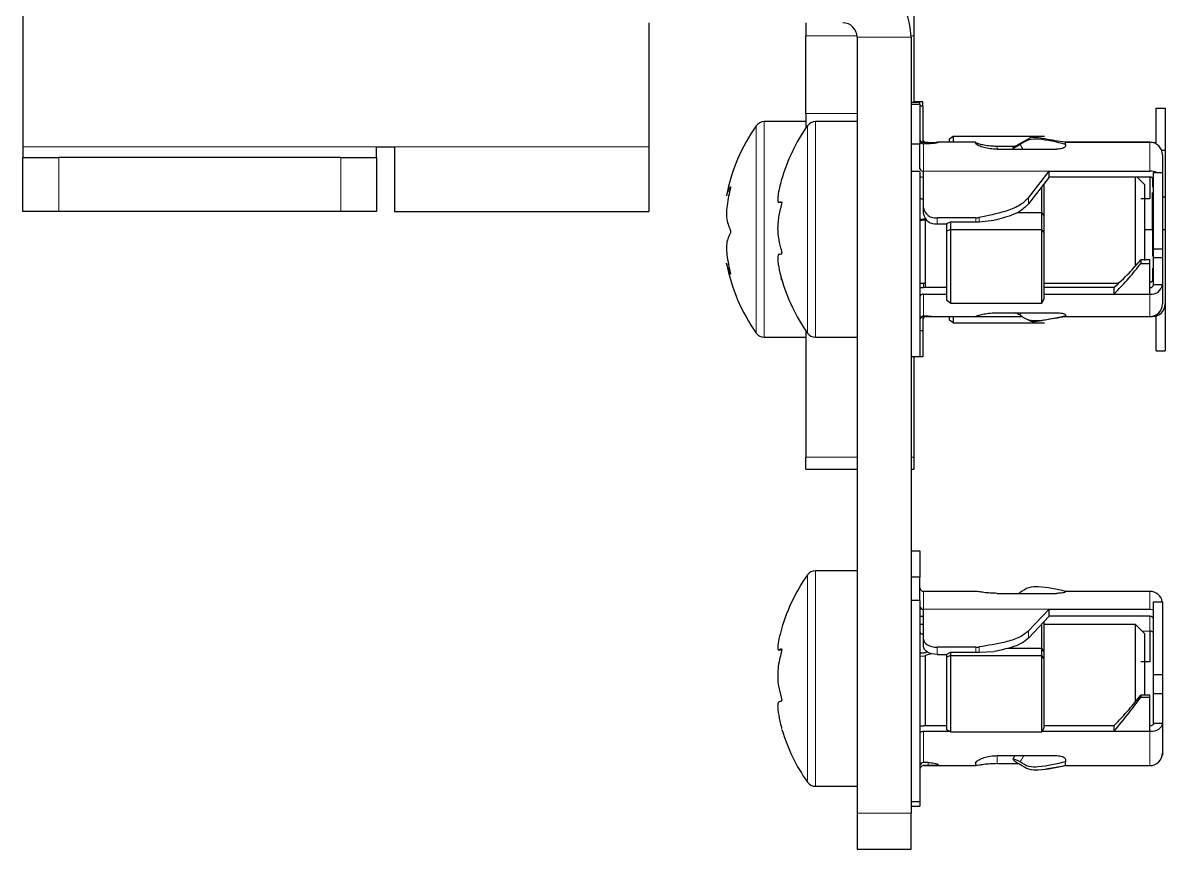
# Model space of a CAD drawing. Header units: millimetres. Extents: x -948 to 1310, y 554 to 2003.
# Drawn here: x 0.6 to 64.2, y 553.9 to 599.9 of the extents above; entities that cross this region are included whole.
import ezdxf

# ---------------------------------------------------------------- set-up
doc = ezdxf.new("R2010")
doc.units = ezdxf.units.MM

msp = doc.modelspace()

# ---------------------------------------------------------------- linework, layer by layer
at = {"color": 7, "linetype": 'Continuous', "lineweight": 25}
for p, q in [((0.625, 606.376), (0.625, 592.976)), ((50.225, 603.77), (50.225, 599.153)), ((35.475, 599.876), (35.475, 592.976)), ((44.225, 599.876), (44.225, 599.153)), ((44.225, 594.822), (44.225, 599.153)), ((50.225, 599.153), (50.225, 595.476)), ((47.075, 599.076), (47.075, 555.876)), ((50.075, 599.076), (50.075, 555.876)), ((50.075, 595.454), (50.575, 595.454)), ((50.075, 595.358), (50.575, 595.358)), ((50.725, 595.476), (50.225, 595.476)), ((50.575, 595.358), (50.575, 595.454)), ((50.575, 595.358), (50.575, 593.129)), ((50.725, 595.234), (50.725, 595.476)), ((44.225, 594.822), (44.225, 594.027)), ((50.725, 595.234), (50.575, 595.234)), ((50.725, 595.234), (50.725, 593.217)), ((63.725, 595.134), (64.225, 595.134)), ((63.725, 593.197), (63.725, 595.134)), ((64.225, 595.134), (64.225, 592.792)), ((44.225, 594.376), (41.9, 594.376)), ((47.075, 594.376), (44.75, 594.376)), ((52.225, 593.427), (52.425, 593.569)), ((52.225, 593.226), (52.225, 593.427)), ((52.425, 593.569), (52.425, 593.226)), ((52.425, 593.569), (57.51, 593.569)), ((56.604, 593.405), (56.152, 593.155)), ((0.625, 592.976), (0.625, 592.376)), ((20.325, 592.376), (20.325, 592.976)), ((20.325, 592.976), (21.325, 592.976)), ((21.325, 592.976), (21.325, 589.376)), ((35.475, 592.976), (35.475, 589.376)), ((50.575, 593.129), (50.075, 593.129)), ((50.575, 591.756), (50.575, 593.129)), ((51.025, 593.211), (50.775, 593.211)), ((51.025, 593.145), (50.775, 593.145)), ((50.925, 593.211), (50.925, 593.226)), ((50.925, 593.226), (50.979, 593.226)), ((53.675, 593.226), (51.543, 593.226)), ((51.575, 593.223), (51.575, 593.214)), ((53.675, 593.226), (53.675, 593.171)), ((54.875, 593.014), (55.906, 593.014)), ((54.875, 592.841), (58.175, 592.841)), ((55.748, 592.904), (55.748, 592.906)), ((55.748, 592.903), (55.783, 592.841)), ((63.375, 593.226), (58.675, 593.226)), ((58.675, 593.112), (58.675, 593.226)), ((58.675, 593.226), (63.525, 593.226)), ((58.675, 593.112), (58.675, 593.013)), ((64.023, 592.792), (64.225, 592.792)), ((64.225, 592.792), (64.225, 590.182)), ((0.625, 589.376), (0.625, 592.376)), ((0.625, 592.376), (2.625, 592.376)), ((18.325, 592.376), (2.625, 592.376)), ((18.325, 592.376), (20.325, 592.376)), ((20.325, 592.376), (20.325, 589.376)), ((64.075, 592.526), (64.075, 591.544)), ((50.575, 591.601), (50.075, 591.601)), ((50.575, 591.601), (50.575, 581.298)), ((50.775, 589.579), (50.775, 591.623)), ((56.621, 590.137), (57.775, 591.623)), ((57.775, 591.288), (57.775, 591.623)), ((57.775, 591.623), (63.375, 591.623)), ((63.575, 591.544), (64.075, 591.544)), ((63.575, 587.297), (63.575, 591.544)), ((64.075, 591.544), (64.075, 587.297)), ((57.775, 591.288), (56.621, 589.802)), ((57.475, 590.902), (57.475, 589.17)), ((63.375, 591.288), (57.775, 591.288)), ((62.575, 591.026), (62.575, 591.288)), ((62.575, 586.332), (62.575, 591.026)), ((63.075, 590.876), (62.664, 591.288)), ((63.075, 590.876), (63.075, 590.584)), ((57.36, 589.325), (57.36, 590.753)), ((63.075, 590.584), (63.075, 586.646)), ((42.725, 589.892), (42.839, 589.892)), ((50.775, 589.245), (50.775, 589.579)), ((63.375, 590.074), (62.875, 590.074)), ((64.075, 590.182), (64.225, 590.182)), ((64.225, 590.182), (64.225, 588.376)), ((2.625, 589.376), (0.625, 589.376)), ((18.325, 589.376), (2.625, 589.376)), ((20.325, 589.376), (18.325, 589.376)), ((21.325, 589.376), (35.475, 589.376)), ((53.676, 589.022), (51.525, 589.022)), ((55.984, 589.325), (57.36, 589.325)), ((57.36, 588.365), (57.36, 589.325)), ((57.475, 589.17), (57.36, 589.325)), ((57.475, 589.17), (57.475, 588.22)), ((50.575, 588.872), (50.875, 588.909)), ((50.875, 588.924), (50.92, 588.935)), ((50.875, 585.144), (50.875, 588.924)), ((51.525, 588.688), (52.075, 588.688)), ((52.075, 588.701), (52.275, 588.79)), ((52.075, 588.281), (52.075, 588.701)), ((52.275, 588.365), (52.075, 588.281)), ((52.275, 588.79), (52.275, 588.365)), ((52.275, 588.79), (53.676, 588.79)), ((52.275, 588.365), (52.275, 584.275)), ((52.275, 588.365), (57.36, 588.365)), ((53.871, 588.799), (54.711, 588.885)), ((57.36, 584.275), (57.36, 588.365)), ((57.475, 588.22), (57.36, 588.365)), ((63.075, 588.376), (63.525, 588.376)), ((63.525, 588.376), (63.575, 588.376)), ((64.075, 588.376), (64.225, 588.376)), ((64.225, 588.376), (64.225, 584.226)), ((52.075, 584.411), (52.075, 588.281)), ((57.475, 588.22), (57.475, 584.51)), ((63.575, 587.297), (64.075, 587.297)), ((63.575, 586.809), (63.575, 587.297)), ((64.075, 587.297), (64.075, 586.809)), ((62.875, 586.678), (62.875, 586.482)), ((63.375, 586.678), (62.875, 586.678)), ((62.875, 586.482), (63.375, 586.482)), ((63.375, 586.482), (63.375, 586.678)), ((63.575, 586.809), (64.075, 586.809)), ((63.575, 585.293), (63.575, 586.809)), ((64.075, 586.809), (64.075, 585.293)), ((50.575, 585.376), (50.875, 585.376)), ((52.075, 585.144), (50.775, 585.144)), ((57.475, 585.376), (61.618, 585.376)), ((61.375, 585.144), (57.475, 585.144)), ((61.375, 585.144), (61.375, 584.773)), ((64.075, 585.293), (63.575, 585.293)), ((64.075, 585.293), (64.075, 584.226)), ((50.775, 584.773), (52.075, 584.773)), ((57.475, 584.51), (57.36, 584.275)), ((57.475, 584.773), (61.375, 584.773)), ((61.375, 584.773), (63.375, 584.773)), ((52.275, 584.275), (52.075, 584.411)), ((52.275, 584.275), (57.36, 584.275)), ((64.225, 584.226), (64.225, 581.618)), ((50.725, 583.535), (50.725, 582.743)), ((51.025, 583.541), (50.775, 583.541)), ((50.925, 583.526), (56.28, 583.526)), ((51.543, 583.526), (53.675, 583.526)), ((52.225, 583.326), (52.225, 583.526)), ((52.425, 583.183), (52.225, 583.326)), ((52.425, 583.526), (52.425, 583.183)), ((53.675, 583.531), (53.675, 583.526)), ((54.875, 583.738), (58.175, 583.738)), ((58.675, 583.617), (58.675, 583.557)), ((58.675, 583.526), (58.675, 583.557)), ((58.675, 583.526), (63.375, 583.526)), ((58.675, 583.526), (63.525, 583.526)), ((63.725, 581.618), (63.725, 583.555)), ((44.225, 582.725), (44.225, 575.706)), ((50.575, 582.743), (50.725, 582.743)), ((50.725, 582.743), (50.725, 581.276)), ((52.425, 583.183), (57.51, 583.183)), ((41.9, 582.376), (44.225, 582.376)), ((44.75, 582.376), (47.075, 582.376)), ((63.725, 581.618), (64.225, 581.618)), ((50.075, 581.298), (50.575, 581.298)), ((50.225, 581.298), (50.225, 575.706)), ((50.725, 581.276), (50.225, 581.276)), ((44.225, 575.036), (44.225, 575.706)), ((50.225, 575.706), (50.225, 575.036)), ((44.225, 575.036), (47.075, 575.036)), ((50.075, 575.036), (50.225, 575.036)), ((50.075, 570.476), (50.575, 570.476)), ((50.575, 570.476), (50.575, 569.025)), ((47.075, 569.376), (44.75, 569.376)), ((50.575, 569.025), (50.075, 569.025)), ((50.575, 567.719), (50.575, 569.025)), ((51.07, 568.226), (50.775, 568.226)), ((53.695, 568.226), (51.07, 568.226)), ((54.875, 568.115), (58.175, 568.115)), ((63.375, 568.226), (58.675, 568.226)), ((58.675, 568.224), (58.675, 568.226)), ((58.675, 568.224), (58.675, 568.196)), ((50.575, 567.719), (50.075, 567.719)), ((50.575, 567.719), (50.575, 556.525)), ((63.575, 567.647), (64.075, 567.647)), ((63.575, 563.599), (63.575, 567.647)), ((64.075, 567.647), (64.075, 563.599)), ((50.775, 565.569), (50.775, 567.235)), ((56.621, 566.023), (57.775, 567.235)), ((57.775, 566.837), (56.621, 565.625)), ((57.775, 566.837), (57.775, 567.235)), ((57.775, 567.235), (63.375, 567.235)), ((63.375, 566.837), (57.775, 566.837)), ((50.775, 566.376), (50.575, 566.376)), ((57.36, 565.058), (57.36, 566.401)), ((57.475, 566.522), (57.475, 564.875)), ((62.575, 566.376), (57.475, 566.376)), ((63.075, 565.876), (62.575, 566.376)), ((62.575, 563.634), (62.575, 566.376)), ((50.775, 565.171), (50.775, 565.569)), ((63.075, 565.876), (63.075, 563.591)), ((42.698, 564.965), (42.875, 564.965)), ((53.676, 565.114), (51.525, 565.114)), ((52.075, 564.732), (52.275, 564.839)), ((52.275, 564.839), (52.275, 564.664)), ((52.275, 564.839), (53.676, 564.839)), ((53.871, 564.842), (54.711, 564.877)), ((55.447, 565.058), (57.36, 565.058)), ((57.36, 564.664), (57.36, 565.058)), ((57.475, 564.875), (57.36, 565.058)), ((57.475, 564.875), (57.475, 564.484)), ((50.575, 564.624), (50.875, 564.643)), ((50.875, 564.677), (51.216, 564.76)), ((50.875, 560.741), (50.875, 564.677)), ((51.525, 564.717), (52.075, 564.717)), ((52.075, 564.56), (52.075, 564.732)), ((52.275, 564.664), (52.075, 564.56)), ((52.075, 560.524), (52.075, 564.56)), ((52.275, 564.664), (52.275, 560.398)), ((52.275, 564.664), (57.36, 564.664)), ((57.36, 560.398), (57.36, 564.664)), ((57.475, 564.484), (57.36, 564.664)), ((57.475, 564.484), (57.475, 560.615)), ((63.375, 564.302), (62.875, 564.302)), ((62.575, 562.069), (62.575, 563.634)), ((63.075, 563.591), (63.075, 562.437)), ((63.575, 563.599), (64.075, 563.599)), ((63.575, 562.549), (63.575, 563.599)), ((64.075, 563.599), (64.075, 562.549)), ((62.875, 562.45), (62.875, 562.344)), ((63.375, 562.45), (62.875, 562.45)), ((62.875, 562.344), (63.375, 562.344)), ((63.375, 562.344), (63.375, 562.45)), ((63.575, 562.549), (64.075, 562.549)), ((63.575, 560.862), (63.575, 562.549)), ((64.075, 562.549), (64.075, 560.862)), ((52.075, 560.741), (50.775, 560.741)), ((50.775, 560.438), (52.212, 560.438)), ((52.275, 560.398), (52.075, 560.524)), ((52.275, 560.398), (57.36, 560.398)), ((57.475, 560.615), (57.36, 560.398)), ((57.381, 560.438), (61.375, 560.438)), ((61.375, 560.741), (57.475, 560.741)), ((61.375, 560.741), (61.375, 560.438)), ((61.375, 560.438), (63.375, 560.438)), ((64.075, 560.862), (63.575, 560.862)), ((64.075, 560.862), (64.075, 559.226)), ((54.875, 559.082), (58.175, 559.082)), ((55.858, 559.082), (55.749, 558.888)), ((64.065, 559.105), (64.075, 559.105)), ((64.075, 559.226), (64.075, 559.105)), ((51.025, 558.696), (50.775, 558.696)), ((50.775, 558.526), (51.07, 558.526)), ((51.025, 558.526), (50.775, 558.526)), ((51.07, 558.526), (53.695, 558.526)), ((51.575, 558.582), (51.575, 558.559)), ((53.675, 558.658), (53.675, 558.529)), ((54.875, 558.637), (56.072, 558.637)), ((55.748, 558.879), (55.748, 558.885)), ((57.583, 558.349), (58.675, 558.537)), ((58.675, 558.873), (58.675, 558.743)), ((58.675, 558.526), (58.675, 558.743)), ((58.675, 558.526), (63.375, 558.526)), ((44.75, 557.376), (47.075, 557.376)), ((50.075, 556.525), (50.575, 556.525)), ((50.575, 556.525), (50.575, 556.276)), ((47.075, 555.876), (47.075, 553.876)), ((50.075, 556.276), (50.575, 556.276)), ((50.075, 553.876), (50.075, 555.876)), ((47.075, 553.876), (50.075, 553.876))]:
    msp.add_line(p, q, dxfattribs=at)
at = {"color": 8, "linetype": 'Continuous', "lineweight": 18}
for p, q in [((44.225, 599.153), (47.072, 599.153)), ((50.075, 599.153), (50.225, 599.153)), ((47.075, 599.076), (50.075, 599.076)), ((47.075, 594.822), (44.225, 594.822)), ((41.459, 594.142), (41.459, 594.148)), ((41.459, 582.604), (41.459, 594.142)), ((41.9, 594.37), (41.9, 594.376)), ((41.9, 582.376), (41.9, 594.37)), ((44.309, 582.604), (44.309, 594.148)), ((44.75, 582.376), (44.75, 594.376)), ((0.625, 592.976), (20.325, 592.976)), ((21.325, 592.976), (35.475, 592.976)), ((50.775, 593.145), (50.775, 591.623)), ((51.025, 593.145), (51.025, 593.211)), ((54.875, 593.014), (54.875, 592.841)), ((63.375, 591.623), (63.375, 593.226)), ((2.625, 592.376), (2.625, 589.376)), ((18.325, 589.376), (18.325, 592.376)), ((50.775, 591.623), (57.775, 591.623)), ((63.525, 590.735), (63.525, 591.243)), ((56.621, 589.802), (56.621, 590.137)), ((51.525, 589.022), (51.525, 588.688)), ((53.676, 588.79), (53.676, 589.022)), ((53.871, 589.041), (53.871, 588.799)), ((63.525, 586.895), (63.525, 588.376)), ((63.525, 585.51), (63.525, 586.221)), ((50.775, 585.376), (50.775, 585.144)), ((63.375, 585.144), (63.375, 585.464)), ((50.775, 584.773), (50.775, 583.541)), ((63.375, 583.526), (63.375, 584.773)), ((50.925, 583.541), (50.925, 583.526)), ((63.525, 583.526), (63.525, 583.542)), ((44.225, 575.706), (47.075, 575.706)), ((50.075, 575.706), (50.225, 575.706)), ((44.75, 557.376), (44.75, 569.376)), ((44.309, 557.604), (44.309, 569.148)), ((50.775, 568.226), (50.775, 567.235)), ((56.152, 568.161), (56.178, 568.115)), ((63.375, 567.235), (63.375, 568.226)), ((50.775, 567.235), (57.775, 567.235)), ((63.375, 566.011), (63.375, 566.837)), ((56.621, 565.625), (56.621, 566.023)), ((63.375, 566.011), (62.94, 566.011)), ((51.525, 565.114), (51.525, 564.717)), ((53.676, 564.839), (53.676, 565.114)), ((53.871, 565.13), (53.871, 564.842)), ((50.775, 560.438), (50.775, 558.696)), ((63.375, 558.526), (63.375, 560.438)), ((54.875, 559.082), (54.875, 558.637)), ((51.025, 558.526), (51.025, 558.696)), ((50.075, 555.876), (47.075, 555.876))]:
    msp.add_line(p, q, dxfattribs=at)
at = {"color": 7, "linetype": 'Continuous', "lineweight": 25, "flags": 128}
for points in [[(63.525, 593.226), (63.662, 593.213), (63.725, 593.197)], [(50.075, 591.756), (50.089, 591.665), (50.115, 591.601)], [(50.575, 591.307), (50.639, 591.297), (50.775, 591.288)], [(50.575, 585.123), (50.639, 585.134), (50.775, 585.144)], [(50.575, 566.86), (50.639, 566.848), (50.775, 566.837)], [(63.375, 567.235), (63.512, 567.224), (63.575, 567.211)], [(50.775, 565.569), (50.79, 565.48), (50.833, 565.395), (50.902, 565.316), (50.995, 565.247), (51.109, 565.191), (51.238, 565.149), (51.379, 565.123), (51.525, 565.114)], [(63.575, 565.89), (63.572, 565.914), (63.56, 565.937), (63.542, 565.958), (63.517, 565.976), (63.487, 565.991), (63.452, 566.002), (63.414, 566.009), (63.375, 566.011)], [(51.525, 564.717), (51.379, 564.725), (51.238, 564.751), (51.109, 564.793), (50.995, 564.85), (50.902, 564.918), (50.833, 564.997), (50.79, 565.082), (50.775, 565.171)], [(50.575, 560.723), (50.639, 560.733), (50.775, 560.741)], [(50.575, 560.317), (50.579, 560.34), (50.591, 560.363), (50.609, 560.384), (50.634, 560.402), (50.664, 560.417), (50.699, 560.429), (50.736, 560.435), (50.775, 560.438)], [(63.575, 560.862), (63.572, 560.838), (63.56, 560.816), (63.542, 560.795), (63.517, 560.776), (63.487, 560.761), (63.452, 560.75), (63.414, 560.743), (63.375, 560.741)], [(63.375, 560.438), (63.512, 560.446), (63.643, 560.47), (63.764, 560.509), (63.87, 560.562), (63.957, 560.626), (64.022, 560.7), (64.062, 560.779), (64.075, 560.862)]]:
    msp.add_lwpolyline(points, dxfattribs=at)
at = {"color": 7, "linetype": 'Continuous', "lineweight": 25}
for centre, radius, start, end in [((46.275, 599.076), 3.8, 0, 90), ((46.275, 599.076), 0.8, 0, 90), ((49.625, 588.376), 10, 144.74847, 169.13664), ((41.9, 593.836), 0.54, 90, 144.74847), ((52.475, 588.376), 10, 144.74847, 164.2164), ((44.75, 593.836), 0.54, 90, 144.74847), ((50.775, 593.411), 0.2, 180.08935, 270.08907), ((50.925, 593.426), 0.2, 180, 270), ((50.774, 593.343), 0.198, 180.48602, 270.47792), ((63.375, 592.526), 0.7, 360, 90), ((50.748, 591.798), 0.177, 193.44863, 278.95624), ((63.383, 590.661), 0.962, 66.6447, 90.4317), ((63.403, 591.113), 0.177, 13.44863, 98.95624), ((51.441, 589.693), 0.676, 189.63694, 277.14426), ((51.441, 589.358), 0.676, 189.63694, 277.14426), ((53.677, 590.018), 0.996, 269.96573, 281.24283), ((49.625, 588.376), 10, 190.82426, 215.25153), ((52.475, 588.376), 10, 195.76708, 215.25153), ((63.403, 585.639), 0.177, 261.04376, 346.55137), ((63.398, 585.323), 0.18, 262.85574, 350.36306), ((63.454, 585.398), 0.63, 262.85574, 350.36306), ((50.753, 584.594), 0.18, 82.85574, 170.36306), ((63.375, 584.226), 0.7, 270, 360), ((63.525, 584.226), 0.7, 270, 0), ((50.775, 583.341), 0.2, 89.91093, 179.91065), ((50.925, 583.326), 0.2, 90, 180), ((41.9, 582.916), 0.54, 215.25153, 270), ((44.75, 582.916), 0.54, 215.25153, 270), ((44.75, 568.836), 0.54, 90, 144.74847), ((52.475, 563.376), 10, 144.74847, 165.35216), ((50.775, 568.426), 0.2, 180.0002, 270.0002), ((63.375, 567.526), 0.7, 9.94909, 90), ((50.757, 567.417), 0.183, 187.23659, 275.7518), ((63.394, 566.655), 0.183, 7.23659, 95.7518), ((53.677, 566.328), 1.214, 269.96029, 279.18959), ((52.475, 563.376), 10, 196.54426, 215.25153), ((63.375, 559.226), 0.7, 270, 360), ((50.772, 558.499), 0.197, 88.99664, 178.9602), ((50.775, 558.326), 0.2, 89.9998, 179.9998), ((44.75, 557.916), 0.54, 215.25153, 270)]:
    msp.add_arc(centre, radius, start, end, dxfattribs=at)
for centre, ratio in [((53.676, 589.058), 0.356453), ((53.676, 564.948), 0.14648)]:
    msp.add_ellipse(centre, major_axis=(0.75, 0), ratio=ratio, start_param=4.712389, end_param=4.975032, dxfattribs=at)
for points, knots in [([(58.675, 593.112), (58.177, 593.234), (57.506, 593.399), (56.611, 593.411), (56.306, 593.205), (56.152, 593.101)], [0, 0, 0, 0, 0.587693, 0.790818, 1, 1, 1, 1]), ([(58.675, 593.226), (58.288, 593.283), (57.727, 593.365), (57.118, 593.493), (56.786, 593.51), (56.646, 593.43), (56.576, 593.389)], [0, 0, 0, 0, 0.53039, 0.769058, 0.884473, 1, 1, 1, 1]), ([(51.025, 593.211), (51.087, 593.211), (51.211, 593.212), (51.376, 593.219), (51.5, 593.225), (51.566, 593.227), (51.573, 593.224), (51.575, 593.223)], [0, 0, 0, 0, 0.214393, 0.428789, 0.643061, 0.856854, 1, 1, 1, 1]), ([(51.575, 593.214), (51.569, 593.209), (51.557, 593.199), (51.463, 593.178), (51.324, 593.159), (51.17, 593.147), (51.067, 593.146), (51.025, 593.145)], [0, 0, 0, 0, 0.214305, 0.42865, 0.642279, 0.856223, 1, 1, 1, 1]), ([(53.675, 593.221), (53.688, 593.211), (53.713, 593.192), (53.913, 593.128), (54.21, 593.064), (54.549, 593.021), (54.779, 593.016), (54.875, 593.014)], [0, 0, 0, 0, 0.212833, 0.42585, 0.635542, 0.846587, 1, 1, 1, 1]), ([(54.875, 592.841), (54.741, 592.846), (54.471, 592.857), (54.112, 592.934), (53.842, 593.03), (53.697, 593.117), (53.682, 593.155), (53.675, 593.171)], [0, 0, 0, 0, 0.213238, 0.42649, 0.63916, 0.849598, 1, 1, 1, 1]), ([(56.152, 593.155), (56.103, 593.128), (56.005, 593.073), (55.881, 592.999), (55.791, 592.942), (55.752, 592.914), (55.749, 592.908), (55.748, 592.906)], [0, 0, 0, 0, 0.225867, 0.451734, 0.677598, 0.903479, 1, 1, 1, 1]), ([(55.748, 592.904), (55.753, 592.904), (55.763, 592.903), (55.838, 592.937), (55.949, 592.993), (56.061, 593.052), (56.131, 593.09), (56.152, 593.101)], [0, 0, 0, 0, 0.225883, 0.451767, 0.67765, 0.903524, 1, 1, 1, 1]), ([(58.675, 593.013), (58.67, 592.995), (58.659, 592.961), (58.573, 592.91), (58.447, 592.868), (58.306, 592.845), (58.213, 592.842), (58.175, 592.841)], [0, 0, 0, 0, 0.2143729, 0.4287785, 0.6425919, 0.8566662, 1, 1, 1, 1]), ([(42.854, 591.1), (42.852, 591.095), (42.821, 590.987), (42.741, 590.669), (42.672, 590.299), (42.645, 590.016), (42.669, 589.863), (42.749, 589.899), (42.832, 589.922), (42.861, 589.914), (42.872, 589.893), (42.876, 589.872), (42.875, 589.848), (42.871, 589.812), (42.854, 589.719), (42.774, 589.414), (42.688, 589.033), (42.644, 588.522), (42.664, 588.017), (42.736, 587.653), (42.809, 587.372), (42.836, 587.269), (42.856, 587.191), (42.868, 587.133), (42.875, 587.088), (42.875, 587.071), (42.875, 587.063)], [0, 0, 0, 0, 0.00365, 0.077461, 0.171814, 0.228586, 0.285766, 0.416114, 0.454923, 0.474397, 0.482246, 0.486516, 0.490821, 0.495681, 0.504404, 0.537695, 0.669138, 0.731239, 0.794134, 0.916194, 0.946326, 0.965487, 0.978097, 0.99078, 0.995843, 1, 1, 1, 1]), ([(63.375, 591.288), (63.375, 591.132), (63.375, 590.773), (63.375, 590.327), (63.375, 590.074)], [0, 0, 0, 0, 0.433451, 1, 1, 1, 1]), ([(39.805, 590.258), (39.804, 590.251), (39.802, 590.233), (39.864, 590.42), (39.945, 590.622), (40.002, 590.73), (40.019, 590.75), (40.025, 590.747), (40.026, 590.736), (40.024, 590.714), (40.016, 590.663), (39.971, 590.459), (39.888, 590.093), (39.819, 589.637), (39.795, 589.232), (39.819, 588.873), (39.892, 588.634), (39.972, 588.451), (40.01, 588.351), (40.022, 588.296), (40.025, 588.266), (40.026, 588.241), (40.023, 588.213), (40.013, 588.162), (39.956, 588.026), (39.865, 587.864), (39.798, 587.58), (39.802, 587.156), (39.86, 586.688), (39.938, 586.305), (39.996, 586.046), (40.017, 585.952), (40.025, 585.903), (40.026, 585.888), (40.024, 585.881), (40.016, 585.884), (39.974, 585.963), (39.894, 586.179), (39.821, 586.42), (39.809, 586.477), (39.805, 586.496)], [0, 0, 0, 0, 0.031606, 0.08599, 0.146926, 0.162165, 0.169821, 0.172902, 0.176017, 0.178677, 0.182699, 0.194136, 0.245481, 0.30493, 0.341521, 0.378321, 0.450036, 0.485425, 0.500034, 0.504619, 0.507564, 0.510071, 0.512573, 0.517012, 0.53072, 0.594642, 0.659092, 0.697147, 0.750509, 0.809821, 0.823325, 0.836953, 0.840019, 0.842585, 0.845154, 0.849068, 0.859852, 0.907936, 0.969401, 1, 1, 1, 1]), ([(63.525, 588.376), (63.525, 588.771), (63.525, 589.475), (63.525, 590.135), (63.525, 590.426)], [0, 0, 0, 0, 0.559866, 1, 1, 1, 1]), ([(50.575, 590.141), (50.576, 590.135), (50.578, 590.125), (50.595, 590.109), (50.632, 590.091), (50.703, 590.081), (50.751, 590.073), (50.775, 590.069)], [0, 0, 0, 0, 0.195302, 0.377541, 0.538909, 0.761383, 1, 1, 1, 1]), ([(56.621, 590.137), (56.452, 589.977), (56.101, 589.646), (55.119, 589.296), (54.356, 589.14), (53.871, 589.041)], [0, 0, 0, 0, 0.254027, 0.526591, 1, 1, 1, 1]), ([(56.621, 589.802), (56.501, 589.679), (56.256, 589.429), (55.592, 589.113), (55.052, 588.973), (54.711, 588.885)], [0, 0, 0, 0, 0.261809, 0.533628, 1, 1, 1, 1]), ([(50.575, 588.978), (50.576, 588.973), (50.578, 588.963), (50.595, 588.952), (50.634, 588.943), (50.71, 588.951), (50.792, 588.96), (50.849, 588.975), (50.879, 588.983)], [0, 0, 0, 0, 0.1468126, 0.2838054, 0.4051095, 0.587871, 0.7831577, 1, 1, 1, 1]), ([(42.875, 587.063), (42.875, 587.056), (42.874, 587.038), (42.866, 587.011), (42.823, 586.975), (42.742, 586.993), (42.673, 586.964), (42.645, 586.834), (42.667, 586.506), (42.743, 586.099), (42.825, 585.769), (42.857, 585.648), (42.871, 585.597), (42.875, 585.579), (42.876, 585.576), (42.873, 585.584), (42.866, 585.608), (42.858, 585.637), (42.853, 585.655)], [0, 0, 0, 0, 0.008099, 0.019489, 0.051051, 0.192127, 0.359973, 0.466272, 0.57344, 0.807079, 0.883862, 0.922338, 0.941681, 0.950032, 0.95847, 0.965715, 0.978482, 1, 1, 1, 1]), ([(61.375, 585.144), (61.655, 585.4), (62.156, 585.857), (62.655, 586.427), (62.875, 586.678)], [0, 0, 0, 0, 0.559868, 1, 1, 1, 1]), ([(61.375, 584.773), (61.655, 585.062), (62.156, 585.578), (62.655, 586.206), (62.875, 586.482)], [0, 0, 0, 0, 0.559911, 1, 1, 1, 1]), ([(63.375, 584.773), (63.375, 585.062), (63.375, 585.578), (63.375, 586.206), (63.375, 586.482)], [0, 0, 0, 0, 0.559866, 1, 1, 1, 1]), ([(51.025, 583.541), (51.087, 583.541), (51.211, 583.54), (51.374, 583.533), (51.493, 583.527), (51.528, 583.527), (51.543, 583.527)], [0, 0, 0, 0, 0.2683372, 0.5366782, 0.8048646, 1, 1, 1, 1]), ([(53.675, 583.531), (53.688, 583.541), (53.713, 583.56), (53.913, 583.624), (54.21, 583.688), (54.549, 583.732), (54.779, 583.736), (54.875, 583.738)], [0, 0, 0, 0, 0.212833, 0.42585, 0.635542, 0.846587, 1, 1, 1, 1]), ([(56.152, 583.597), (56.102, 583.625), (56.012, 583.675), (55.939, 583.719), (55.906, 583.738)], [0, 0, 0, 0, 0.54387, 1, 1, 1, 1]), ([(58.675, 583.557), (58.177, 583.438), (57.506, 583.278), (56.611, 583.282), (56.306, 583.491), (56.152, 583.597)], [0, 0, 0, 0, 0.587693, 0.790818, 1, 1, 1, 1]), ([(56.576, 583.363), (56.635, 583.328), (56.724, 583.277), (56.87, 583.246), (57.105, 583.255), (57.706, 583.389), (58.276, 583.47), (58.675, 583.526)], [0, 0, 0, 0, 0.113251, 0.16898, 0.224646, 0.455828, 1, 1, 1, 1]), ([(58.175, 583.738), (58.232, 583.737), (58.344, 583.734), (58.494, 583.709), (58.607, 583.676), (58.667, 583.643), (58.673, 583.624), (58.675, 583.617)], [0, 0, 0, 0, 0.214445, 0.428893, 0.643239, 0.857188, 1, 1, 1, 1]), ([(54.875, 568.115), (54.741, 568.118), (54.471, 568.124), (54.111, 568.164), (53.845, 568.204), (53.713, 568.227), (53.698, 568.225), (53.695, 568.224)], [0, 0, 0, 0, 0.234814, 0.469643, 0.703831, 0.935562, 1, 1, 1, 1]), ([(56.072, 568.115), (56.078, 568.119), (56.103, 568.134), (56.13, 568.149), (56.152, 568.161)], [0, 0, 0, 0, 0.235419, 1, 1, 1, 1]), ([(58.675, 568.224), (58.177, 568.339), (57.506, 568.495), (56.611, 568.478), (56.306, 568.268), (56.152, 568.161)], [0, 0, 0, 0, 0.587693, 0.790818, 1, 1, 1, 1]), ([(58.675, 568.196), (58.67, 568.189), (58.659, 568.176), (58.573, 568.151), (58.447, 568.129), (58.306, 568.117), (58.213, 568.115), (58.175, 568.115)], [0, 0, 0, 0, 0.214373, 0.428779, 0.642592, 0.856666, 1, 1, 1, 1]), ([(42.805, 565.907), (42.776, 565.795), (42.705, 565.522), (42.649, 565.161), (42.652, 564.964), (42.71, 564.955), (42.788, 565.013), (42.846, 565.029), (42.867, 565.026), (42.875, 564.997), (42.876, 564.979), (42.874, 564.952), (42.866, 564.899), (42.824, 564.714), (42.743, 564.398), (42.672, 563.984), (42.645, 563.56), (42.669, 563.073), (42.749, 562.709), (42.832, 562.41), (42.861, 562.296), (42.872, 562.234), (42.876, 562.201), (42.875, 562.176), (42.871, 562.151), (42.854, 562.113), (42.774, 562.082), (42.688, 562.076), (42.644, 561.912), (42.664, 561.563), (42.736, 561.161), (42.809, 560.851), (42.836, 560.741), (42.856, 560.665), (42.868, 560.617), (42.875, 560.592), (42.875, 560.588), (42.875, 560.586)], [0, 0, 0, 0, 0.046233, 0.113467, 0.153166, 0.208832, 0.270707, 0.284793, 0.299011, 0.302209, 0.304886, 0.307566, 0.311648, 0.322899, 0.373059, 0.43718, 0.475761, 0.514619, 0.603202, 0.629576, 0.64281, 0.648144, 0.651045, 0.653971, 0.657274, 0.663202, 0.685826, 0.775152, 0.817355, 0.860097, 0.943047, 0.963524, 0.976545, 0.985115, 0.993735, 0.997175, 1, 1, 1, 1]), ([(50.575, 565.948), (50.576, 565.939), (50.578, 565.922), (50.595, 565.896), (50.632, 565.87), (50.703, 565.859), (50.751, 565.851), (50.775, 565.846)], [0, 0, 0, 0, 0.195302, 0.377541, 0.538909, 0.761383, 1, 1, 1, 1]), ([(56.621, 566.023), (56.452, 565.893), (56.101, 565.623), (55.119, 565.338), (54.356, 565.211), (53.871, 565.13)], [0, 0, 0, 0, 0.254027, 0.526591, 1, 1, 1, 1]), ([(56.621, 565.625), (56.501, 565.525), (56.256, 565.321), (55.592, 565.064), (55.052, 564.949), (54.711, 564.877)], [0, 0, 0, 0, 0.261809, 0.533628, 1, 1, 1, 1]), ([(63.375, 566.011), (63.375, 565.714), (63.375, 565.183), (63.375, 564.571), (63.375, 564.302)], [0, 0, 0, 0, 0.559785, 1, 1, 1, 1]), ([(50.575, 564.86), (50.576, 564.851), (50.578, 564.835), (50.595, 564.814), (50.634, 564.795), (50.71, 564.801), (50.829, 564.814), (50.923, 564.837), (50.99, 564.853)], [0, 0, 0, 0, 0.115696, 0.223653, 0.319247, 0.463273, 0.617169, 1, 1, 1, 1]), ([(61.375, 560.741), (61.655, 561.038), (62.156, 561.569), (62.655, 562.181), (62.875, 562.45)], [0, 0, 0, 0, 0.559868, 1, 1, 1, 1]), ([(61.375, 560.438), (61.655, 560.772), (62.156, 561.368), (62.655, 562.046), (62.875, 562.344)], [0, 0, 0, 0, 0.559911, 1, 1, 1, 1]), ([(63.375, 560.438), (63.375, 560.772), (63.375, 561.369), (63.375, 562.046), (63.375, 562.344)], [0, 0, 0, 0, 0.559866, 1, 1, 1, 1]), ([(53.675, 558.658), (53.688, 558.692), (53.713, 558.761), (53.913, 558.89), (54.21, 559.002), (54.549, 559.071), (54.779, 559.079), (54.875, 559.082)], [0, 0, 0, 0, 0.212833, 0.42585, 0.635542, 0.846587, 1, 1, 1, 1]), ([(58.175, 559.082), (58.232, 559.08), (58.344, 559.075), (58.494, 559.035), (58.607, 558.98), (58.667, 558.922), (58.673, 558.887), (58.675, 558.873)], [0, 0, 0, 0, 0.214445, 0.428893, 0.643239, 0.857188, 1, 1, 1, 1]), ([(51.025, 558.696), (51.087, 558.694), (51.211, 558.691), (51.376, 558.667), (51.5, 558.635), (51.566, 558.605), (51.573, 558.588), (51.575, 558.582)], [0, 0, 0, 0, 0.214393, 0.428789, 0.643061, 0.856854, 1, 1, 1, 1]), ([(51.575, 558.559), (51.569, 558.553), (51.557, 558.54), (51.463, 558.53), (51.324, 558.527), (51.17, 558.526), (51.067, 558.526), (51.025, 558.526)], [0, 0, 0, 0, 0.214305, 0.42865, 0.642279, 0.856223, 1, 1, 1, 1]), ([(54.875, 558.637), (54.741, 558.634), (54.471, 558.628), (54.112, 558.589), (53.842, 558.547), (53.697, 558.523), (53.682, 558.527), (53.675, 558.529)], [0, 0, 0, 0, 0.213238, 0.42649, 0.63916, 0.849598, 1, 1, 1, 1]), ([(56.152, 558.73), (56.103, 558.755), (56.005, 558.806), (55.881, 558.861), (55.791, 558.893), (55.752, 558.896), (55.749, 558.887), (55.748, 558.885)], [0, 0, 0, 0, 0.225867, 0.4517344, 0.6775983, 0.9034793, 1, 1, 1, 1]), ([(55.748, 558.879), (55.753, 558.869), (55.763, 558.849), (55.838, 558.787), (55.949, 558.711), (56.061, 558.642), (56.131, 558.603), (56.152, 558.591)], [0, 0, 0, 0, 0.2258834, 0.4517668, 0.6776501, 0.9035238, 1, 1, 1, 1]), ([(58.675, 558.743), (58.177, 558.619), (57.506, 558.452), (56.611, 558.427), (56.306, 558.628), (56.152, 558.73)], [0, 0, 0, 0, 0.587693, 0.790818, 1, 1, 1, 1]), ([(58.675, 558.528), (58.177, 558.413), (57.506, 558.257), (56.611, 558.274), (56.306, 558.484), (56.152, 558.591)], [0, 0, 0, 0, 0.587693, 0.790818, 1, 1, 1, 1])]:
    msp.add_open_spline(points, degree=3, knots=knots, dxfattribs=at)
at = {"color": 8, "linetype": 'Continuous', "lineweight": 18}
for points, knots in [([(56.152, 593.101), (56.193, 593.028), (56.243, 592.941), (56.293, 592.855), (56.301, 592.841)], [0, 0, 0, 0, 0.842756, 1, 1, 1, 1]), ([(56.233, 583.738), (56.221, 583.719), (56.194, 583.672), (56.167, 583.624), (56.152, 583.597)], [0, 0, 0, 0, 0.415393, 1, 1, 1, 1]), ([(56.355, 559.082), (56.35, 559.074), (56.324, 559.029), (56.272, 558.939), (56.209, 558.83), (56.167, 558.757), (56.152, 558.73)], [0, 0, 0, 0, 0.073986, 0.383014, 0.76733, 1, 1, 1, 1])]:
    msp.add_open_spline(points, degree=3, knots=knots, dxfattribs=at)

doc.saveas('drawing.dxf')
